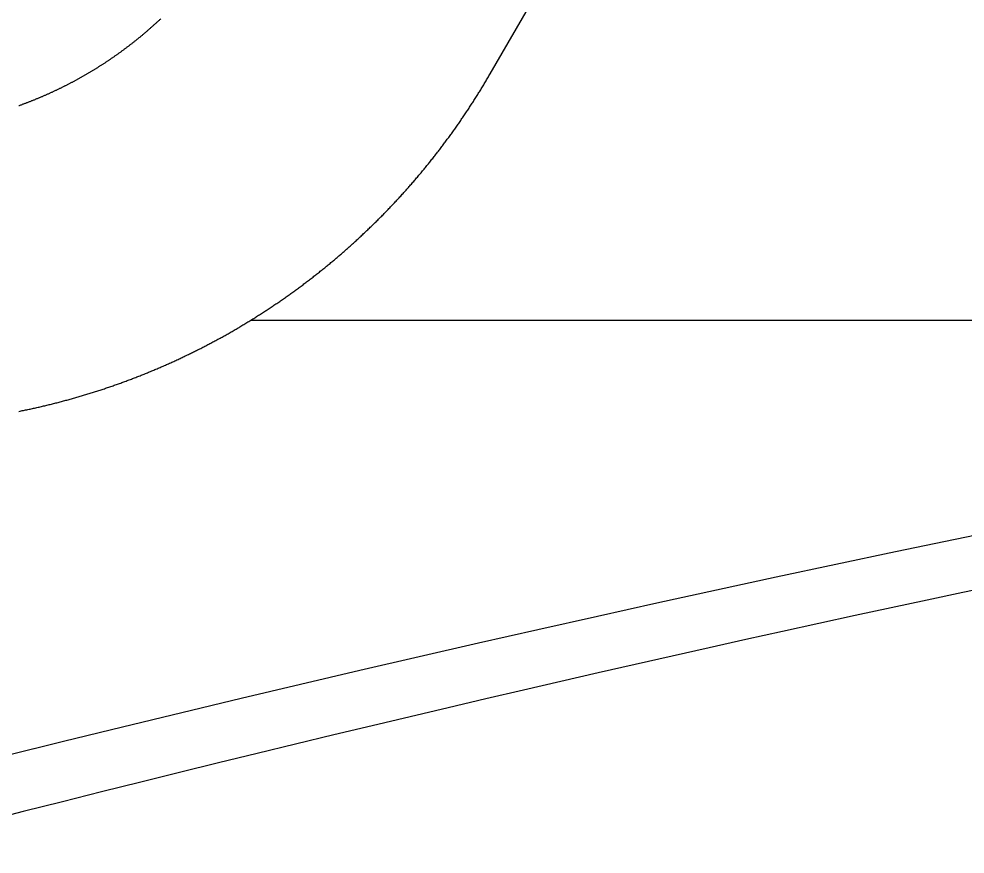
# Model space of a CAD drawing. Extents: x -120222 to -41942, y -19134 to 30932.
# Drawn here: x -81620.77 to -81615.65, y 10538.63 to 10543.15 of the extents above; entities that cross this region are included whole.
import ezdxf

# ---------------------------------------------------------------- set-up
doc = ezdxf.new("R2010")
doc.units = 0
doc.header["$LTSCALE"] = 150
doc.header["$MEASUREMENT"] = 0
doc.layers.get('0').update_dxf_attribs({"linetype": 'CONTINUOUS'})
doc.layers.add('____-568', color=7, linetype='CONTINUOUS')

# ---------------------------------------------------------------- blocks, each defined once
blk = doc.blocks.new('____-172')
at = {"color": 1, "linetype": 'Continuous'}
for p, q in [((-88053.3289, 5994.1524), (-88052.0789, 5996.3174)), ((-88044.2577, 5992.8174), (-88054.626, 5992.8174))]:
    blk.add_line(p, q, dxfattribs=at)
at = {"color": 1, "linetype": 'Continuous', "flags": 128}
for points in [[(-88055.8786, 5993.981), (-88055.8752, 5993.9822), (-88055.8718, 5993.9834), (-88055.8684, 5993.9847), (-88055.865, 5993.9859), (-88055.8617, 5993.9871), (-88055.8583, 5993.9884), (-88055.8549, 5993.9896), (-88055.8515, 5993.9909), (-88055.8482, 5993.9921), (-88055.8448, 5993.9934), (-88055.8414, 5993.9947), (-88055.8381, 5993.996), (-88055.8347, 5993.9972), (-88055.8313, 5993.9985), (-88055.828, 5993.9998), (-88055.8246, 5994.0011), (-88055.8213, 5994.0024), (-88055.8179, 5994.0037), (-88055.8146, 5994.005), (-88055.8112, 5994.0064), (-88055.8079, 5994.0077), (-88055.8045, 5994.009), (-88055.8012, 5994.0103), (-88055.7979, 5994.0117), (-88055.7945, 5994.013), (-88055.7912, 5994.0144), (-88055.7879, 5994.0157), (-88055.7845, 5994.0171), (-88055.7812, 5994.0185), (-88055.7779, 5994.0198), (-88055.7746, 5994.0212), (-88055.7712, 5994.0226), (-88055.7679, 5994.024), (-88055.7646, 5994.0254), (-88055.7613, 5994.0268), (-88055.758, 5994.0282), (-88055.7547, 5994.0296), (-88055.7514, 5994.031), (-88055.7481, 5994.0325), (-88055.7447, 5994.0339), (-88055.7414, 5994.0353), (-88055.7381, 5994.0368), (-88055.7349, 5994.0382), (-88055.7316, 5994.0397), (-88055.7283, 5994.0411), (-88055.725, 5994.0426), (-88055.7217, 5994.044), (-88055.7184, 5994.0455), (-88055.7151, 5994.047), (-88055.7118, 5994.0485), (-88055.7086, 5994.05), (-88055.7053, 5994.0515), (-88055.702, 5994.053), (-88055.6988, 5994.0545), (-88055.6955, 5994.056), (-88055.6922, 5994.0575), (-88055.689, 5994.059), (-88055.6857, 5994.0605), (-88055.6824, 5994.0621), (-88055.6792, 5994.0636), (-88055.6759, 5994.0651), (-88055.6727, 5994.0667), (-88055.6694, 5994.0682), (-88055.6662, 5994.0698), (-88055.663, 5994.0713), (-88055.6597, 5994.0729), (-88055.6565, 5994.0745), (-88055.6533, 5994.0761), (-88055.65, 5994.0777), (-88055.6468, 5994.0792), (-88055.6436, 5994.0808), (-88055.6403, 5994.0824), (-88055.6371, 5994.084), (-88055.6339, 5994.0856), (-88055.6307, 5994.0873), (-88055.6275, 5994.0889), (-88055.6243, 5994.0905), (-88055.6211, 5994.0921), (-88055.6179, 5994.0938), (-88055.6147, 5994.0954), (-88055.6115, 5994.0971), (-88055.6083, 5994.0987), (-88055.6051, 5994.1004), (-88055.6019, 5994.102), (-88055.5987, 5994.1037), (-88055.5955, 5994.1054), (-88055.5923, 5994.1071), (-88055.5891, 5994.1087), (-88055.586, 5994.1104), (-88055.5828, 5994.1121), (-88055.5796, 5994.1138), (-88055.5764, 5994.1155), (-88055.5733, 5994.1172), (-88055.5701, 5994.119), (-88055.5669, 5994.1207), (-88055.5638, 5994.1224), (-88055.5606, 5994.1241), (-88055.5575, 5994.1259), (-88055.5543, 5994.1276), (-88055.5512, 5994.1294), (-88055.548, 5994.1311), (-88055.5449, 5994.1329), (-88055.5417, 5994.1346), (-88055.5386, 5994.1364), (-88055.5355, 5994.1382), (-88055.5323, 5994.14), (-88055.5292, 5994.1417), (-88055.5261, 5994.1435), (-88055.5229, 5994.1453), (-88055.5198, 5994.1471), (-88055.5167, 5994.1489), (-88055.5136, 5994.1507), (-88055.5104, 5994.1526), (-88055.5073, 5994.1544), (-88055.5042, 5994.1562), (-88055.5011, 5994.158), (-88055.498, 5994.1599), (-88055.4949, 5994.1617), (-88055.4918, 5994.1636), (-88055.4887, 5994.1654), (-88055.4856, 5994.1673), (-88055.4826, 5994.1691), (-88055.4795, 5994.171), (-88055.4764, 5994.1729), (-88055.4733, 5994.1747), (-88055.4703, 5994.1766), (-88055.4672, 5994.1785), (-88055.4641, 5994.1804), (-88055.4611, 5994.1823), (-88055.458, 5994.1842), (-88055.4549, 5994.1861), (-88055.4519, 5994.188), (-88055.4488, 5994.1899), (-88055.4458, 5994.1918), (-88055.4428, 5994.1937), (-88055.4397, 5994.1957), (-88055.4367, 5994.1976), (-88055.4336, 5994.1995), (-88055.4306, 5994.2015), (-88055.4276, 5994.2034), (-88055.4246, 5994.2054), (-88055.4216, 5994.2073), (-88055.4185, 5994.2093), (-88055.4155, 5994.2113), (-88055.4125, 5994.2132), (-88055.4095, 5994.2152), (-88055.4065, 5994.2172), (-88055.4035, 5994.2192), (-88055.4005, 5994.2212), (-88055.3975, 5994.2232), (-88055.3945, 5994.2252), (-88055.3915, 5994.2272), (-88055.3886, 5994.2292), (-88055.3856, 5994.2312), (-88055.3826, 5994.2332), (-88055.3796, 5994.2352), (-88055.3767, 5994.2373), (-88055.3737, 5994.2393), (-88055.3707, 5994.2413), (-88055.3678, 5994.2434), (-88055.3648, 5994.2454), (-88055.3619, 5994.2475), (-88055.3589, 5994.2496), (-88055.356, 5994.2516), (-88055.353, 5994.2537), (-88055.3501, 5994.2558), (-88055.3471, 5994.2578), (-88055.3442, 5994.2599), (-88055.3413, 5994.262), (-88055.3383, 5994.2641), (-88055.3354, 5994.2662), (-88055.3325, 5994.2683), (-88055.3296, 5994.2704), (-88055.3267, 5994.2725), (-88055.3238, 5994.2747), (-88055.3209, 5994.2768), (-88055.318, 5994.2789), (-88055.3151, 5994.281), (-88055.3122, 5994.2832), (-88055.3093, 5994.2853), (-88055.3064, 5994.2875), (-88055.3035, 5994.2896), (-88055.3006, 5994.2918), (-88055.2977, 5994.2939), (-88055.2949, 5994.2961), (-88055.292, 5994.2983), (-88055.2891, 5994.3004), (-88055.2863, 5994.3026), (-88055.2834, 5994.3048), (-88055.2805, 5994.307), (-88055.2777, 5994.3092), (-88055.2748, 5994.3114), (-88055.272, 5994.3136), (-88055.2692, 5994.3158), (-88055.2663, 5994.318), (-88055.2635, 5994.3202), (-88055.2606, 5994.3224), (-88055.2578, 5994.3247), (-88055.255, 5994.3269), (-88055.2522, 5994.3291), (-88055.2494, 5994.3314), (-88055.2466, 5994.3336), (-88055.2437, 5994.3359), (-88055.2409, 5994.3381), (-88055.2381, 5994.3404), (-88055.2353, 5994.3426), (-88055.2325, 5994.3449), (-88055.2298, 5994.3472), (-88055.227, 5994.3494), (-88055.2242, 5994.3517), (-88055.2214, 5994.354), (-88055.2186, 5994.3563), (-88055.2159, 5994.3586), (-88055.2131, 5994.3609), (-88055.2103, 5994.3632), (-88055.2076, 5994.3655), (-88055.2048, 5994.3678), (-88055.202, 5994.3701), (-88055.1993, 5994.3725), (-88055.1965, 5994.3748), (-88055.1938, 5994.3771), (-88055.1911, 5994.3794), (-88055.1883, 5994.3818), (-88055.1856, 5994.3841), (-88055.1829, 5994.3865), (-88055.1801, 5994.3888), (-88055.1774, 5994.3912), (-88055.1747, 5994.3936), (-88055.172, 5994.3959), (-88055.1693, 5994.3983), (-88055.1666, 5994.4007), (-88055.1639, 5994.4031), (-88055.1612, 5994.4055), (-88055.1585, 5994.4078), (-88055.1558, 5994.4102), (-88055.1531, 5994.4126), (-88055.1504, 5994.4151), (-88055.1477, 5994.4175), (-88055.145, 5994.4199), (-88055.1424, 5994.4223), (-88055.1397, 5994.4247), (-88055.137, 5994.4271), (-88055.1344, 5994.4296), (-88055.1317, 5994.432), (-88055.1291, 5994.4345), (-88055.1264, 5994.4369), (-88055.1238, 5994.4393), (-88055.1211, 5994.4418), (-88055.1185, 5994.4443), (-88055.1159, 5994.4467), (-88055.1132, 5994.4492), (-88055.1106, 5994.4516)], [(-88055.8784, 5992.3254), (-88055.8724, 5992.3266), (-88055.8663, 5992.3278), (-88055.8602, 5992.3291), (-88055.8541, 5992.3303), (-88055.848, 5992.3316), (-88055.8419, 5992.3328), (-88055.8358, 5992.3341), (-88055.8297, 5992.3354), (-88055.8237, 5992.3367), (-88055.8176, 5992.338), (-88055.8115, 5992.3393), (-88055.8054, 5992.3407), (-88055.7994, 5992.342), (-88055.7933, 5992.3433), (-88055.7872, 5992.3447), (-88055.7812, 5992.3461), (-88055.7751, 5992.3474), (-88055.769, 5992.3488), (-88055.763, 5992.3502), (-88055.7569, 5992.3516), (-88055.7509, 5992.3531), (-88055.7448, 5992.3545), (-88055.7388, 5992.3559), (-88055.7327, 5992.3574), (-88055.7267, 5992.3588), (-88055.7207, 5992.3603), (-88055.7146, 5992.3618), (-88055.7086, 5992.3632), (-88055.7026, 5992.3647), (-88055.6965, 5992.3662), (-88055.6905, 5992.3678), (-88055.6845, 5992.3693), (-88055.6785, 5992.3708), (-88055.6724, 5992.3724), (-88055.6664, 5992.3739), (-88055.6604, 5992.3755), (-88055.6544, 5992.3771), (-88055.6484, 5992.3786), (-88055.6424, 5992.3802), (-88055.6364, 5992.3818), (-88055.6304, 5992.3835), (-88055.6244, 5992.3851), (-88055.6184, 5992.3867), (-88055.6124, 5992.3884), (-88055.6064, 5992.39), (-88055.6004, 5992.3917), (-88055.5944, 5992.3933), (-88055.5884, 5992.395), (-88055.5824, 5992.3967), (-88055.5765, 5992.3984), (-88055.5705, 5992.4001), (-88055.5645, 5992.4019), (-88055.5585, 5992.4036), (-88055.5526, 5992.4053), (-88055.5466, 5992.4071), (-88055.5406, 5992.4088), (-88055.5347, 5992.4106), (-88055.5287, 5992.4124), (-88055.5228, 5992.4142), (-88055.5168, 5992.416), (-88055.5109, 5992.4178), (-88055.5049, 5992.4196), (-88055.499, 5992.4215), (-88055.493, 5992.4233), (-88055.4871, 5992.4251), (-88055.4811, 5992.427), (-88055.4752, 5992.4289), (-88055.4693, 5992.4308), (-88055.4633, 5992.4326), (-88055.4574, 5992.4345), (-88055.4515, 5992.4365), (-88055.4455, 5992.4384), (-88055.4396, 5992.4403), (-88055.4337, 5992.4422), (-88055.4278, 5992.4442), (-88055.4219, 5992.4462), (-88055.416, 5992.4481), (-88055.4101, 5992.4501), (-88055.4042, 5992.4521), (-88055.3983, 5992.4541), (-88055.3924, 5992.4561), (-88055.3865, 5992.4581), (-88055.3806, 5992.4601), (-88055.3747, 5992.4622), (-88055.3688, 5992.4642), (-88055.363, 5992.4663), (-88055.3571, 5992.4683), (-88055.3512, 5992.4704), (-88055.3454, 5992.4725), (-88055.3395, 5992.4746), (-88055.3337, 5992.4767), (-88055.3278, 5992.4788), (-88055.322, 5992.4809), (-88055.3161, 5992.483), (-88055.3103, 5992.4851), (-88055.3045, 5992.4873), (-88055.2986, 5992.4894), (-88055.2928, 5992.4916), (-88055.287, 5992.4938), (-88055.2812, 5992.496), (-88055.2753, 5992.4982), (-88055.2695, 5992.5004), (-88055.2637, 5992.5026), (-88055.2579, 5992.5048), (-88055.2521, 5992.507), (-88055.2463, 5992.5093), (-88055.2405, 5992.5115), (-88055.2347, 5992.5138), (-88055.229, 5992.5161), (-88055.2232, 5992.5183), (-88055.2174, 5992.5206), (-88055.2116, 5992.5229), (-88055.2059, 5992.5252), (-88055.2001, 5992.5275), (-88055.1943, 5992.5299), (-88055.1886, 5992.5322), (-88055.1828, 5992.5346), (-88055.1771, 5992.5369), (-88055.1713, 5992.5393), (-88055.1656, 5992.5416), (-88055.1598, 5992.544), (-88055.1541, 5992.5464), (-88055.1484, 5992.5488), (-88055.1426, 5992.5512), (-88055.1369, 5992.5537), (-88055.1312, 5992.5561), (-88055.1255, 5992.5585), (-88055.1198, 5992.561), (-88055.1141, 5992.5634), (-88055.1083, 5992.5659), (-88055.1026, 5992.5684), (-88055.097, 5992.5709), (-88055.0913, 5992.5734), (-88055.0856, 5992.5759), (-88055.0799, 5992.5784), (-88055.0742, 5992.5809), (-88055.0685, 5992.5834), (-88055.0628, 5992.586), (-88055.0572, 5992.5885), (-88055.0515, 5992.5911), (-88055.0459, 5992.5937), (-88055.0402, 5992.5962), (-88055.0345, 5992.5988), (-88055.0289, 5992.6014), (-88055.0233, 5992.604), (-88055.0176, 5992.6066), (-88055.012, 5992.6093), (-88055.0064, 5992.6119), (-88055.0007, 5992.6146), (-88054.9951, 5992.6172), (-88054.9895, 5992.6199), (-88054.9839, 5992.6225), (-88054.9783, 5992.6252), (-88054.9727, 5992.6279), (-88054.9671, 5992.6306), (-88054.9615, 5992.6333), (-88054.9559, 5992.636), (-88054.9503, 5992.6388), (-88054.9447, 5992.6415), (-88054.9392, 5992.6442), (-88054.9336, 5992.647), (-88054.928, 5992.6497), (-88054.9225, 5992.6525), (-88054.9169, 5992.6553), (-88054.9114, 5992.6581), (-88054.9058, 5992.6609), (-88054.9003, 5992.6637), (-88054.8947, 5992.6665), (-88054.8892, 5992.6693), (-88054.8837, 5992.6722), (-88054.8781, 5992.675), (-88054.8726, 5992.6779), (-88054.8671, 5992.6807), (-88054.8616, 5992.6836), (-88054.8561, 5992.6865), (-88054.8506, 5992.6894), (-88054.8451, 5992.6923), (-88054.8396, 5992.6952), (-88054.8341, 5992.6981), (-88054.8286, 5992.701), (-88054.8231, 5992.704), (-88054.8176, 5992.7069), (-88054.8122, 5992.7099), (-88054.8067, 5992.7128), (-88054.8012, 5992.7158), (-88054.7958, 5992.7188), (-88054.7903, 5992.7218), (-88054.7849, 5992.7248), (-88054.7794, 5992.7278), (-88054.774, 5992.7308), (-88054.7685, 5992.7338), (-88054.7631, 5992.7369), (-88054.7577, 5992.7399), (-88054.7523, 5992.743), (-88054.7468, 5992.746), (-88054.7414, 5992.7491), (-88054.736, 5992.7522), (-88054.7306, 5992.7553), (-88054.7252, 5992.7584), (-88054.7198, 5992.7615), (-88054.7144, 5992.7646), (-88054.709, 5992.7677), (-88054.7037, 5992.7709), (-88054.6983, 5992.774), (-88054.6929, 5992.7772), (-88054.6875, 5992.7803), (-88054.6822, 5992.7835), (-88054.6768, 5992.7867), (-88054.6715, 5992.7899), (-88054.6661, 5992.7931), (-88054.6608, 5992.7963), (-88054.6555, 5992.7995), (-88054.6502, 5992.8027), (-88054.6448, 5992.8059), (-88054.6395, 5992.8092), (-88054.6342, 5992.8124), (-88054.6289, 5992.8157), (-88054.6236, 5992.8189), (-88054.6183, 5992.8222), (-88054.6131, 5992.8255), (-88054.6078, 5992.8288), (-88054.6025, 5992.8321), (-88054.5972, 5992.8354), (-88054.592, 5992.8387), (-88054.5867, 5992.842), (-88054.5815, 5992.8453), (-88054.5762, 5992.8487), (-88054.571, 5992.852), (-88054.5658, 5992.8554), (-88054.5605, 5992.8587), (-88054.5553, 5992.8621), (-88054.5501, 5992.8655), (-88054.5449, 5992.8689), (-88054.5397, 5992.8723), (-88054.5345, 5992.8757), (-88054.5293, 5992.8791), (-88054.5241, 5992.8825), (-88054.5189, 5992.8859), (-88054.5137, 5992.8894), (-88054.5086, 5992.8928), (-88054.5034, 5992.8963), (-88054.4983, 5992.8997), (-88054.4931, 5992.9032), (-88054.488, 5992.9067), (-88054.4828, 5992.9102), (-88054.4777, 5992.9137), (-88054.4726, 5992.9172), (-88054.4674, 5992.9207), (-88054.4623, 5992.9242), (-88054.4572, 5992.9278), (-88054.4521, 5992.9313), (-88054.447, 5992.9349), (-88054.4419, 5992.9384), (-88054.4368, 5992.942), (-88054.4317, 5992.9456), (-88054.4266, 5992.9491), (-88054.4216, 5992.9527), (-88054.4165, 5992.9563), (-88054.4114, 5992.9599), (-88054.4064, 5992.9636), (-88054.4013, 5992.9672), (-88054.3963, 5992.9708), (-88054.3912, 5992.9745), (-88054.3862, 5992.9781), (-88054.3812, 5992.9818), (-88054.3762, 5992.9854), (-88054.3712, 5992.9891), (-88054.3661, 5992.9928), (-88054.3611, 5992.9965), (-88054.3561, 5993.0002), (-88054.3512, 5993.0039), (-88054.3462, 5993.0076), (-88054.3412, 5993.0113), (-88054.3362, 5993.0151), (-88054.3313, 5993.0188), (-88054.3263, 5993.0225), (-88054.3214, 5993.0263), (-88054.3164, 5993.0301), (-88054.3115, 5993.0338), (-88054.3065, 5993.0376), (-88054.3016, 5993.0414), (-88054.2967, 5993.0452), (-88054.2918, 5993.049), (-88054.2869, 5993.0528), (-88054.282, 5993.0566), (-88054.2771, 5993.0605), (-88054.2722, 5993.0643), (-88054.2673, 5993.0681), (-88054.2624, 5993.072), (-88054.2575, 5993.0758), (-88054.2527, 5993.0797), (-88054.2478, 5993.0836), (-88054.243, 5993.0875), (-88054.2381, 5993.0914), (-88054.2333, 5993.0953), (-88054.2285, 5993.0992), (-88054.2236, 5993.1031), (-88054.2188, 5993.107), (-88054.214, 5993.1109), (-88054.2092, 5993.1149), (-88054.2044, 5993.1188), (-88054.1996, 5993.1228), (-88054.1948, 5993.1267), (-88054.19, 5993.1307), (-88054.1852, 5993.1347), (-88054.1805, 5993.1387), (-88054.1757, 5993.1427), (-88054.171, 5993.1467), (-88054.1662, 5993.1507), (-88054.1615, 5993.1547), (-88054.1567, 5993.1587), (-88054.152, 5993.1628), (-88054.1473, 5993.1668), (-88054.1425, 5993.1709), (-88054.1378, 5993.1749), (-88054.1331, 5993.179), (-88054.1284, 5993.1831), (-88054.1237, 5993.1872), (-88054.119, 5993.1913), (-88054.1143, 5993.1954), (-88054.1097, 5993.1995), (-88054.105, 5993.2036), (-88054.1003, 5993.2077), (-88054.0957, 5993.2118), (-88054.091, 5993.216), (-88054.0864, 5993.2201), (-88054.0817, 5993.2243), (-88054.0771, 5993.2284), (-88054.0725, 5993.2326), (-88054.0679, 5993.2368), (-88054.0633, 5993.241), (-88054.0587, 5993.2452), (-88054.0541, 5993.2494), (-88054.0495, 5993.2536), (-88054.0449, 5993.2578), (-88054.0403, 5993.262), (-88054.0357, 5993.2662), (-88054.0312, 5993.2705), (-88054.0266, 5993.2747), (-88054.0221, 5993.279), (-88054.0176, 5993.2832), (-88054.013, 5993.2875), (-88054.0085, 5993.2918), (-88054.004, 5993.296), (-88053.9995, 5993.3003), (-88053.995, 5993.3046), (-88053.9905, 5993.3089), (-88053.986, 5993.3132), (-88053.9815, 5993.3175), (-88053.977, 5993.3218), (-88053.9726, 5993.3262), (-88053.9681, 5993.3305), (-88053.9637, 5993.3348), (-88053.9592, 5993.3392), (-88053.9548, 5993.3436), (-88053.9504, 5993.3479), (-88053.9459, 5993.3523), (-88053.9415, 5993.3567), (-88053.9371, 5993.361), (-88053.9327, 5993.3654), (-88053.9283, 5993.3698), (-88053.924, 5993.3742), (-88053.9196, 5993.3787), (-88053.9152, 5993.3831), (-88053.9109, 5993.3875), (-88053.9065, 5993.3919), (-88053.9021, 5993.3964), (-88053.8978, 5993.4008), (-88053.8935, 5993.4053), (-88053.8892, 5993.4097), (-88053.8848, 5993.4142), (-88053.8805, 5993.4187), (-88053.8762, 5993.4232), (-88053.8719, 5993.4277), (-88053.8676, 5993.4321), (-88053.8634, 5993.4367), (-88053.8591, 5993.4412), (-88053.8548, 5993.4457), (-88053.8506, 5993.4502), (-88053.8463, 5993.4547), (-88053.8421, 5993.4593), (-88053.8378, 5993.4638), (-88053.8336, 5993.4684), (-88053.8294, 5993.4729), (-88053.8252, 5993.4775), (-88053.8209, 5993.4821), (-88053.8167, 5993.4867), (-88053.8125, 5993.4913), (-88053.8084, 5993.4958), (-88053.8042, 5993.5005), (-88053.8, 5993.5051), (-88053.7958, 5993.5097), (-88053.7917, 5993.5143), (-88053.7875, 5993.5189), (-88053.7834, 5993.5236), (-88053.7793, 5993.5282), (-88053.7751, 5993.5329), (-88053.771, 5993.5375), (-88053.7669, 5993.5422), (-88053.7628, 5993.5469), (-88053.7587, 5993.5515), (-88053.7546, 5993.5562), (-88053.7506, 5993.5609), (-88053.7465, 5993.5656), (-88053.7424, 5993.5703), (-88053.7384, 5993.575), (-88053.7343, 5993.5797), (-88053.7303, 5993.5844), (-88053.7262, 5993.5892), (-88053.7222, 5993.5939), (-88053.7182, 5993.5987), (-88053.7142, 5993.6034), (-88053.7102, 5993.6082), (-88053.7062, 5993.6129), (-88053.7022, 5993.6177), (-88053.6982, 5993.6225), (-88053.6943, 5993.6272), (-88053.6903, 5993.632), (-88053.6864, 5993.6368), (-88053.6824, 5993.6416), (-88053.6785, 5993.6464), (-88053.6745, 5993.6512), (-88053.6706, 5993.6561), (-88053.6667, 5993.6609), (-88053.6628, 5993.6657), (-88053.6589, 5993.6706), (-88053.655, 5993.6754), (-88053.6511, 5993.6803), (-88053.6472, 5993.6851), (-88053.6434, 5993.69), (-88053.6395, 5993.6949), (-88053.6357, 5993.6997), (-88053.6318, 5993.7046), (-88053.628, 5993.7095), (-88053.6242, 5993.7144), (-88053.6203, 5993.7193), (-88053.6165, 5993.7242), (-88053.6127, 5993.7292), (-88053.6089, 5993.7341), (-88053.6051, 5993.739), (-88053.6013, 5993.7439), (-88053.5976, 5993.7489), (-88053.5938, 5993.7538), (-88053.59, 5993.7588), (-88053.5863, 5993.7638), (-88053.5826, 5993.7687), (-88053.5788, 5993.7737), (-88053.5751, 5993.7787), (-88053.5714, 5993.7837), (-88053.5677, 5993.7887), (-88053.564, 5993.7937), (-88053.5603, 5993.7987), (-88053.5566, 5993.8037), (-88053.5529, 5993.8087), (-88053.5492, 5993.8138), (-88053.5455, 5993.8188), (-88053.5419, 5993.8238), (-88053.5382, 5993.8289), (-88053.5346, 5993.8339), (-88053.531, 5993.839), (-88053.5274, 5993.8441), (-88053.5237, 5993.8491), (-88053.5201, 5993.8542), (-88053.5165, 5993.8593), (-88053.5129, 5993.8644), (-88053.5094, 5993.8695), (-88053.5058, 5993.8746), (-88053.5022, 5993.8797), (-88053.4987, 5993.8848), (-88053.4951, 5993.8899), (-88053.4916, 5993.895), (-88053.4881, 5993.9001), (-88053.4846, 5993.9053), (-88053.481, 5993.9104), (-88053.4775, 5993.9155), (-88053.474, 5993.9207), (-88053.4706, 5993.9258), (-88053.4671, 5993.931), (-88053.4636, 5993.9361), (-88053.4602, 5993.9413), (-88053.4567, 5993.9465), (-88053.4533, 5993.9517), (-88053.4498, 5993.9568), (-88053.4464, 5993.962), (-88053.443, 5993.9672), (-88053.4396, 5993.9724), (-88053.4362, 5993.9776), (-88053.4328, 5993.9828), (-88053.4294, 5993.988), (-88053.4261, 5993.9933), (-88053.4227, 5993.9985), (-88053.4193, 5994.0037), (-88053.416, 5994.009), (-88053.4127, 5994.0142), (-88053.4093, 5994.0194), (-88053.406, 5994.0247), (-88053.4027, 5994.03), (-88053.3994, 5994.0352), (-88053.3961, 5994.0405), (-88053.3928, 5994.0458), (-88053.3895, 5994.051), (-88053.3863, 5994.0563), (-88053.383, 5994.0616), (-88053.3797, 5994.0669), (-88053.3765, 5994.0722), (-88053.3733, 5994.0775), (-88053.37, 5994.0828), (-88053.3668, 5994.0881), (-88053.3636, 5994.0935), (-88053.3604, 5994.0988), (-88053.3572, 5994.1041), (-88053.354, 5994.1095), (-88053.3509, 5994.1148), (-88053.3477, 5994.1202), (-88053.3446, 5994.1255), (-88053.3414, 5994.1309), (-88053.3383, 5994.1362), (-88053.3351, 5994.1416), (-88053.332, 5994.147), (-88053.3289, 5994.1524), (-88053.3289, 5994.1524)], [(-88050.5773, 5991.3847), (-88050.7703, 5991.3442), (-88050.9641, 5991.3031), (-88051.1586, 5991.2614), (-88051.354, 5991.2193), (-88051.5502, 5991.1766), (-88051.7472, 5991.1334), (-88051.945, 5991.0897), (-88052.1436, 5991.0454), (-88052.343, 5991.0006), (-88052.5432, 5990.9552), (-88052.7442, 5990.9094), (-88052.9461, 5990.863), (-88053.1487, 5990.8161), (-88053.3521, 5990.7686), (-88053.5564, 5990.7207), (-88053.7614, 5990.6721), (-88053.9673, 5990.6231), (-88054.1739, 5990.5735), (-88054.3814, 5990.5234), (-88054.5896, 5990.4728), (-88054.7987, 5990.4217), (-88055.0086, 5990.37), (-88055.2193, 5990.3178), (-88055.4308, 5990.265), (-88055.643, 5990.2117), (-88055.8561, 5990.1579), (-88056.07, 5990.1036)]]:
    blk.add_lwpolyline(points, dxfattribs=at)
at = {"color": 1, "linetype": 'Continuous'}
for centre, radius, start, end in [((-88024.1231, 5862.8174), 131.55, 92.176841, 129.025), ((-88024.1199, 5862.8094), 129.3381, 92.215514, 128.58098)]:
    blk.add_arc(centre, radius, start, end, dxfattribs=at)
blk = doc.blocks.new('____-186')
at = {"color": 1}
blk.add_blockref('____-172', (0, 0), dxfattribs=at)

msp = doc.modelspace()

# ---------------------------------------------------------------- block references
at = {"layer": '____-568', "color": 0}
msp.add_blockref('____-186', (6435.10495, 4548.69799), dxfattribs=at)

doc.saveas('drawing.dxf')
